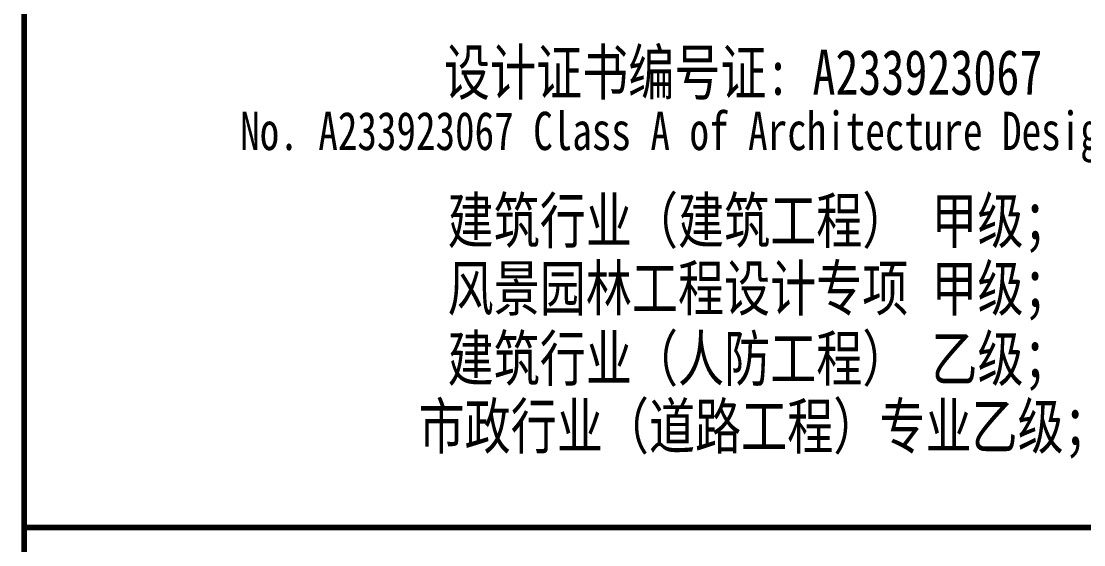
# Model space of a CAD drawing. Extents: x 1738711 to 2346805, y 1189731 to 2516152.
# Drawn here: x 1981360 to 1986078, y 2410956 to 2413280 of the extents above; entities that cross this region are included whole.
import ezdxf
from ezdxf.enums import TextEntityAlignment as Align

# ---------------------------------------------------------------- set-up
doc = ezdxf.new("R2010")
doc.units = 0
doc.header["$LTSCALE"] = 1000
doc.header["$MEASUREMENT"] = 0
doc.layers.add('TK', color=4, linetype='Continuous')
doc.styles.add('宋体', font='SIMSUN.TTF', dxfattribs={"width": 0.75})

# ---------------------------------------------------------------- blocks, each defined once
blk = doc.blocks.new('资质')
at = {"layer": 'TK', "color": 7, "const_width": 25}
blk.add_lwpolyline([(250, 8700), (6750, 8700), (6750, 0), (250, 0)], close=True, dxfattribs=at)
at = {"layer": 'TK', "color": 7, "style": '宋体', "width": 0.75}
for s, height, p in [('设计证书编号证: A233923067 ', 200, (2114, 1921.4)), ('No. A233923067 Class A of Architecture Design (PRC)', 170, (1209.4, 1676.1)), ('建筑行业（建筑工程） 甲级；', 200, (2130.2, 1263.2)), ('风景园林工程设计专项 甲级；', 200, (2130.2, 963.2)), ('建筑行业（人防工程） 乙级；', 200, (2130.2, 651)), ('市政行业（道路工程）专业乙级；', 200, (2001.2, 350.3))]:
    blk.add_text(s, height=height, dxfattribs=at).set_placement(p)
blk = doc.blocks.new('ZJJT-A2')
at = {"layer": 'TK', "color": 7, "const_width": 25}
for points in [[(51900, 41000), (51900, 1000)], [(51900, 32300), (58400, 32300)]]:
    blk.add_lwpolyline(points, dxfattribs=at)
at = {"layer": 'TK', "color": 1}
blk.add_blockref('资质', (51650, 32300), dxfattribs=at)
at = {"layer": 'TK', "style": '宋体', "width": 0.75}
for tag, height, p in [('项目负责人', 350, (6002.9, 39688.7)), ('专业负责人', 350, (6002.9, 38823.7)), ('设计人', 350, (6002.9, 38019.4)), ('版号1', 250, (52603.9, 22193.4)), ('时间1', 250, (57705.3, 22193.4)), ('版号2', 250, (52603.9, 21593.4)), ('时间2', 250, (57705.3, 21593.4)), ('版号3', 250, (52603.9, 20993.4)), ('时间3', 250, (57705.3, 20993.4)), ('建筑会签', 0.0001, (54277.9, 2403.2)), ('电气会签', 0.0001, (57427.9, 2403.2)), ('结构会签', 0.0001, (54277.9, 1803.2)), ('暖通会签', 0.0001, (57427.9, 1803.2)), ('给排水会签', 0.0001, (54277.9, 1249.5)), ('智能化会签', 0.0001, (57427.9, 1249.5))]:
    blk.add_attdef(tag, text='', height=height, dxfattribs=at).set_placement(p, align=Align.CENTER)
for tag, p in [('合作设计单位', (56115.9, 31585.9)), ('版号说明1', (55153.9, 22318.2)), ('版号说明2', (55153.9, 21718.2)), ('版号说明3', (55153.9, 21118.2)), ('建设单位', (55845.2, 16035.9)), ('工程名称', (55845.2, 14835.9)), ('子项名称', (55845.2, 13635.9)), ('图名', (55845.2, 12435.9)), ('工程编号', (54277.9, 11460.9)), ('子项编号', (57427.9, 11460.9)), ('专业', (54277.9, 10710.9)), ('图号', (57427.9, 10710.9)), ('阶段', (54277.9, 9960.9)), ('日期', (57427.9, 9960.9)), ('审定', (54652.9, 8460.9)), ('审核', (54652.9, 7710.9)), ('工程负责', (54652.9, 6960.9)), ('专业负责', (54652.9, 6210.9)), ('设计', (54652.9, 5460.9)), ('制图', (54652.9, 4710.9)), ('校对', (54652.9, 3960.9))]:
    blk.add_attdef(tag, text='', height=250, dxfattribs=at).set_placement(p, align=Align.MIDDLE_CENTER)

msp = doc.modelspace()

# ---------------------------------------------------------------- block references
msp.add_blockref('ZJJT-A2', (1929473, 2378732))

doc.saveas('drawing.dxf')
